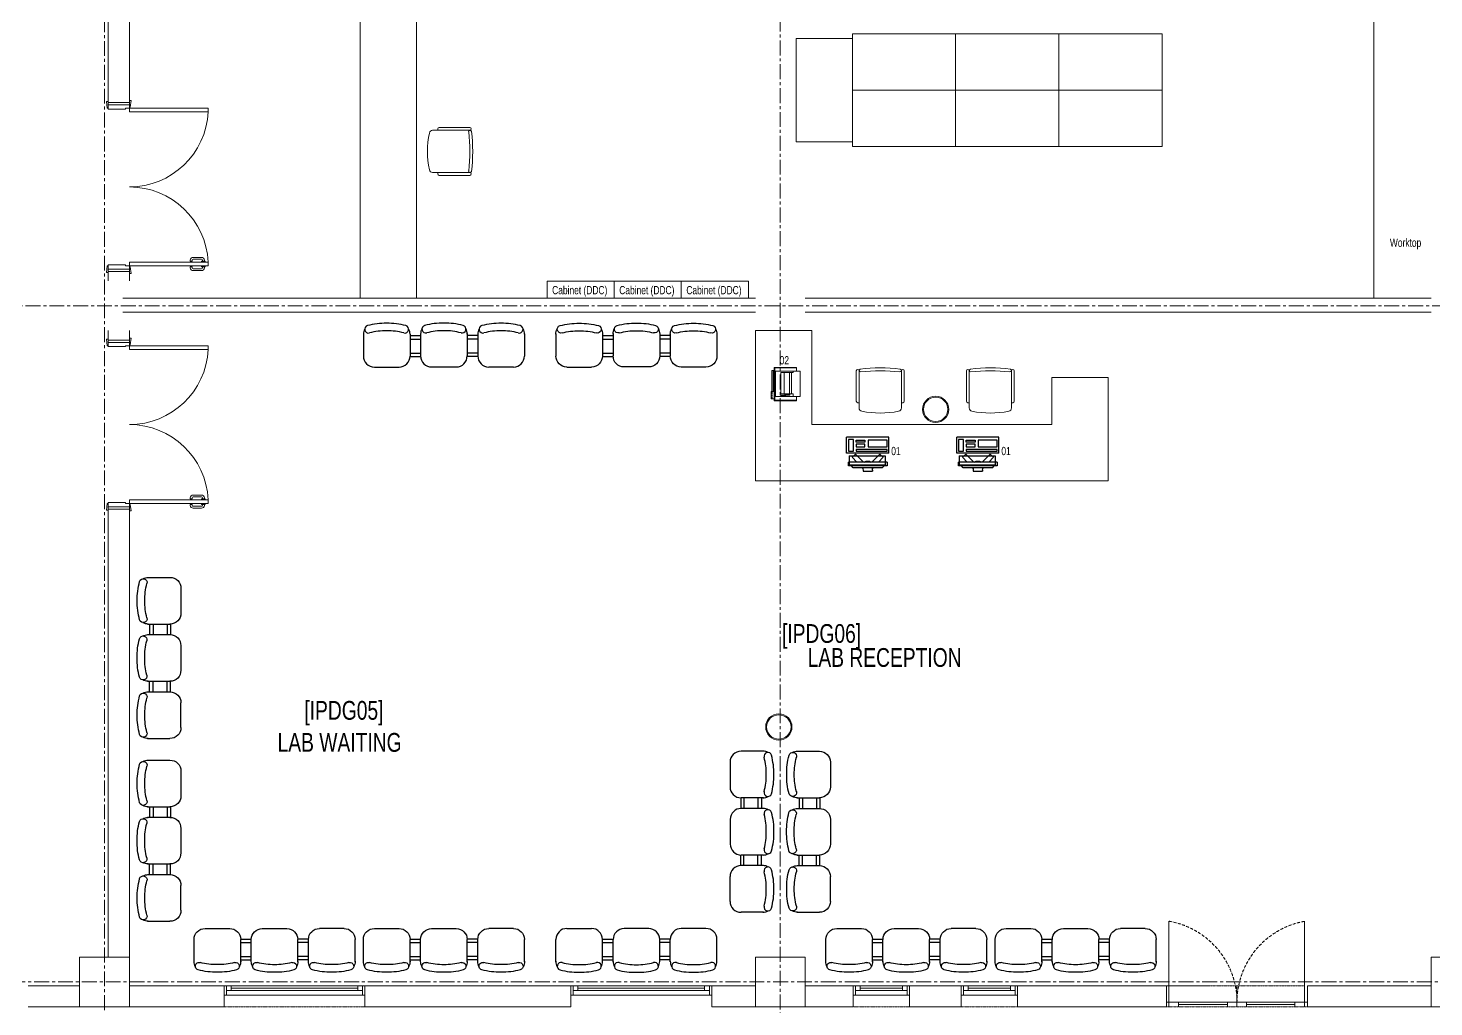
# Model space of a CAD drawing. Header units: millimetres. Extents: x 26027 to 581921, y 7230 to 233891.
# Drawn here: x 538135 to 553113, y 127680 to 138102 of the extents above; entities that cross this region are included whole.
import ezdxf

# ---------------------------------------------------------------- set-up
doc = ezdxf.new("R2010")
doc.units = ezdxf.units.MM
doc.header["$LTSCALE"] = 5
for name, pattern in [('CENTER', [50.8, 31.75, -6.35, 6.35, -6.35]), ('HIDDEN', [9.525, 6.35, -3.175]), ('HIDDEN2', [0.1875, 0.125, -0.0625])]:
    doc.linetypes.add(name, pattern=pattern)
for name, color, linetype, lineweight in [('72_EGR_BASE_TEXT', 7, 'Continuous', 5), ('Aluminum', 7, 'Continuous', 5), ('Medical Equipment and Furniture', 163, 'Continuous', 0), ('Proj', 7, 'HIDDEN2', 5), ('Structure', 20, 'Continuous', 5), ('Walls', 32, 'Continuous', 5)]:
    doc.layers.add(name, color=color, linetype=linetype, lineweight=lineweight)
doc.layers.add('axes', color=9, linetype='Continuous')
doc.layers.add('GE-ARCHITECTURAL_ELEMENTS', color=8, linetype='Continuous')
doc.layers.add('Wooden Joinery', color=7, linetype='Continuous', lineweight=5, true_color=0xffdcd1)
doc.styles.add('X3G_ENTITY_257CFD', font='swisscl.ttf', dxfattribs={"height": 200})
doc.styles.add('X3G_ENTITY_2587EA', font='swisscl.ttf', dxfattribs={"height": 200})

# ---------------------------------------------------------------- blocks, each defined once
blk = doc.blocks.new('GF21016-P')
at = {"color": 0, "extrusion": (-1.24384e-09, -1.20261e-09, -1)}
for p, q in [((-0.017, 0.018), (-0.017, 0.343)), ((-0.002, 0.358), (0.013, 0.358)), ((0.013, 0.018), (0.013, 0.414)), ((0.463, 0.018), (0.463, 0.414)), ((0.478, 0.358), (0.463, 0.358)), ((0.493, 0.018), (0.493, 0.343)), ((0.478, 0.003), (0.478, 0.003))]:
    blk.add_line(p, q, dxfattribs=at)
for centre, radius, start, end in [((-0.238, -0.536), 1.004, 78.7568, 101.2432), ((0.002, 0.343), 0.015, 0, 90), ((-0.048, 0.414), 0.035, 0, 80.6557), ((-0.428, 0.414), 0.035, 99.3443, 180), ((-0.478, 0.343), 0.015, 90, 180), ((0.002, 0.018), 0.015, 270, 0), ((0.002, 0.018), 0.015, 180, 270), ((-0.028, 0.015), 0.015, 284.3864, 95.5209), ((-0.238, 1.873), 1.886, 263.5119, 276.4881), ((-0.238, 1.893), 1.875, 263.6341, 276.3659), ((-0.447, 0.015), 0.015, 84.4791, 255.6136), ((-0.478, 0.018), 0.015, 270, 0), ((-0.478, 0.018), 0.015, 180, 270)]:
    blk.add_arc(centre, radius, start, end, dxfattribs=at)
blk = doc.blocks.new('ITPPLT2C-P')
at = {"color": 0}
for p, q in [((0, 0), (0, -0.226)), ((0.025, 0), (0, 0)), ((0.014, 0), (0.014, -0.226)), ((0.025, 0), (0.014, 0)), ((0.023, 0.032), (0.262, 0.032)), ((0.03, 0.026), (0.023, 0.032)), ((0.023, 0), (0.023, 0.032)), ((0.025, -0.226), (0.025, 0)), ((0.03, -0.318), (0.03, 0.026)), ((0.03, 0.026), (0.262, 0.026)), ((0.262, -0.01), (0.262, 0.032)), ((0.04, -0.277), (0.04, -0.01)), ((0.3, -0.01), (0.04, -0.01)), ((0.094, -0.251), (0.094, -0.022)), ((0.094, -0.022), (0.227, -0.022)), ((0.132, -0.251), (0.132, -0.022)), ((0.189, -0.251), (0.189, -0.022)), ((0.208, -0.251), (0.208, -0.022)), ((0.227, -0.022), (0.227, -0.01)), ((0.3, -0.277), (0.3, -0.01)), ((-0.009, -0.226), (0.027, -0.226)), ((-0.009, -0.226), (0.024, -0.226)), ((-0.009, -0.302), (-0.009, -0.226)), ((-0.009, -0.302), (-0.009, -0.226)), ((0, -0.226), (0.025, -0.226)), ((0.002, -0.249), (0.002, -0.233)), ((0.002, -0.233), (0.004, -0.233)), ((0.004, -0.249), (0.002, -0.249)), ((0.002, -0.272), (0.002, -0.256)), ((0.002, -0.256), (0.004, -0.256)), ((0.004, -0.272), (0.002, -0.272)), ((0.002, -0.295), (0.002, -0.279)), ((0.002, -0.279), (0.004, -0.279)), ((0.004, -0.295), (0.002, -0.295)), ((0.004, -0.233), (0.004, -0.249)), ((0.004, -0.256), (0.004, -0.272)), ((0.004, -0.279), (0.004, -0.295)), ((0.014, -0.226), (0.025, -0.226)), ((0.024, -0.226), (0.024, -0.302)), ((0.027, -0.226), (0.027, -0.302)), ((0.3, -0.277), (0.04, -0.277)), ((0.227, -0.251), (0.094, -0.251)), ((0.095, -0.27), (0.095, -0.264)), ((0.095, -0.264), (0.139, -0.264)), ((0.146, -0.27), (0.095, -0.27)), ((0.139, -0.258), (0.19, -0.258)), ((0.139, -0.264), (0.139, -0.258)), ((0.19, -0.264), (0.146, -0.264)), ((0.146, -0.264), (0.146, -0.27)), ((0.19, -0.258), (0.19, -0.264)), ((0.227, -0.277), (0.227, -0.251)), ((0.262, -0.277), (0.262, -0.325)), ((0.027, -0.302), (-0.009, -0.302)), ((0.024, -0.302), (-0.009, -0.302)), ((0.023, -0.325), (0.023, -0.302)), ((0.03, -0.318), (0.023, -0.325)), ((0.023, -0.325), (0.262, -0.325)), ((0.03, -0.318), (0.262, -0.318))]:
    blk.add_line(p, q, dxfattribs=at)
blk = doc.blocks.new('ITCWLS1-P')
at = {"layer": 'GE-ARCHITECTURAL_ELEMENTS'}
for p, q in [((-0.17, 0.45), (-0.17, 0)), ((-0.17, 0.45), (0, 0.45)), ((0, 0.45), (0, 0)), ((-0.325, 0.38, 0), (-0.305, 0.4, 0)), ((-0.325, 0.38, 0), (-0.325, 0.07, 0)), ((-0.265, 0.43, 0), (-0.305, 0.43, 0)), ((-0.305, 0.43, 0), (-0.305, 0.02, 0)), ((-0.197, 0.409), (-0.295, 0.409)), ((-0.295, 0.026), (-0.295, 0.409)), ((-0.265, 0.43, 0), (-0.265, 0.02, 0)), ((-0.197, 0.026), (-0.197, 0.409)), ((-0.15, 0.43), (-0.129, 0.43)), ((-0.129, 0.43), (-0.129, 0.409)), ((-0.35, 0.275), (-0.36, 0.275)), ((-0.36, 0.175), (-0.36, 0.275)), ((-0.35, 0.175), (-0.36, 0.175)), ((-0.325, 0.07, 0), (-0.305, 0.05, 0)), ((-0.305, 0.02, 0), (-0.265, 0.02, 0)), ((-0.197, 0.026), (-0.295, 0.026)), ((-0.17, 0), (0, 0))]:
    blk.add_line(p, q, dxfattribs=at)
at = {"layer": 'GE-ARCHITECTURAL_ELEMENTS', "extrusion": (2.48281e-10, 3.18408e-10, -1)}
for p, q in [((-0.265, 0.34), (-0.214, 0.39)), ((-0.265, 0.269), (-0.179, 0.355)), ((-0.179, 0.355), (-0.214, 0.39))]:
    blk.add_line(p, q, dxfattribs=at)
at = {"layer": 'GE-ARCHITECTURAL_ELEMENTS', "extrusion": (2.48281e-10, -3.18408e-10, -1)}
for p, q in [((-0.265, 0.181), (-0.179, 0.095)), ((-0.265, 0.11), (-0.214, 0.06)), ((-0.179, 0.095), (-0.214, 0.06))]:
    blk.add_line(p, q, dxfattribs=at)
at = {"layer": 'GE-ARCHITECTURAL_ELEMENTS'}
for points in [[(-0.129, 0.409), (-0.129, 0.1), (-0.15, 0.1), (-0.15, 0.43)], [(-0.15, 0.1), (-0.15, 0.1), (-0.15, 0.1), (-0.15, 0.1), (-0.15, 0.1), (-0.15, 0.1), (-0.15, 0.1), (-0.15, 0.1), (-0.15, 0.1)], [(-0.15, 0.1), (-0.15, 0.1), (-0.15, 0.1), (-0.15, 0.1), (-0.15, 0.1), (-0.15, 0.1), (-0.15, 0.1), (-0.15, 0.1), (-0.15, 0.1), (-0.15, 0.1), (-0.15, 0.1), (-0.15, 0.1), (-0.15, 0.1), (-0.15, 0.1), (-0.15, 0.1), (-0.15, 0.1), (-0.15, 0.1), (-0.15, 0.1)], [(-0.15, 0.1), (-0.15, 0.1), (-0.15, 0.1), (-0.15, 0.1), (-0.15, 0.1), (-0.15, 0.1), (-0.15, 0.1), (-0.15, 0.1), (-0.15, 0.1), (-0.15, 0.1)], [(-0.15, 0.1), (-0.15, 0.1), (-0.15, 0.1), (-0.15, 0.1), (-0.15, 0.1), (-0.15, 0.1), (-0.15, 0.1)], [(-0.15, 0.1), (-0.15, 0.1), (-0.15, 0.1), (-0.15, 0.1), (-0.15, 0.1), (-0.15, 0.1), (-0.15, 0.1), (-0.15, 0.1), (-0.15, 0.1), (-0.15, 0.1)], [(-0.15, 0.1), (-0.15, 0.1), (-0.15, 0.1), (-0.15, 0.1), (-0.15, 0.1), (-0.15, 0.1), (-0.15, 0.1), (-0.15, 0.1), (-0.15, 0.1), (-0.15, 0.1), (-0.15, 0.1), (-0.15, 0.1), (-0.15, 0.1), (-0.15, 0.1), (-0.15, 0.1)], [(-0.15, 0.1), (-0.15, 0.1), (-0.15, 0.1), (-0.15, 0.1), (-0.15, 0.1), (-0.15, 0.1), (-0.15, 0.1), (-0.15, 0.1), (-0.15, 0.1), (-0.15, 0.1)], [(-0.15, 0.1), (-0.15, 0.1), (-0.15, 0.1), (-0.15, 0.1), (-0.15, 0.1), (-0.15, 0.1), (-0.15, 0.1), (-0.15, 0.1), (-0.15, 0.1), (-0.15, 0.1)], [(-0.15, 0.1), (-0.15, 0.1), (-0.15, 0.1), (-0.15, 0.1), (-0.15, 0.1), (-0.15, 0.1), (-0.15, 0.1), (-0.15, 0.1), (-0.15, 0.1), (-0.15, 0.1), (-0.15, 0.1), (-0.15, 0.1), (-0.15, 0.1), (-0.15, 0.1), (-0.15, 0.1), (-0.15, 0.1), (-0.15, 0.1), (-0.15, 0.1), (-0.15, 0.1), (-0.15, 0.1), (-0.15, 0.1), (-0.15, 0.1), (-0.15, 0.1), (-0.15, 0.1), (-0.15, 0.1), (-0.15, 0.1), (-0.15, 0.1), (-0.15, 0.1), (-0.15, 0.1), (-0.15, 0.1), (-0.15, 0.1), (-0.15, 0.1), (-0.15, 0.1), (-0.15, 0.1), (-0.15, 0.1), (-0.15, 0.1), (-0.15, 0.1), (-0.15, 0.1), (-0.15, 0.1), (-0.15, 0.1), (-0.15, 0.1), (-0.15, 0.1), (-0.15, 0.1), (-0.15, 0.1), (-0.15, 0.1), (-0.15, 0.1), (-0.15, 0.1), (-0.15, 0.1), (-0.15, 0.1), (-0.15, 0.1), (-0.15, 0.1), (-0.15, 0.1), (-0.15, 0.1), (-0.15, 0.1)], [(-0.15, 0.1), (-0.15, 0.1), (-0.15, 0.1), (-0.15, 0.1), (-0.15, 0.1), (-0.15, 0.1), (-0.15, 0.1), (-0.15, 0.1), (-0.15, 0.1), (-0.15, 0.1), (-0.15, 0.1), (-0.15, 0.1), (-0.15, 0.1), (-0.15, 0.1), (-0.15, 0.1), (-0.15, 0.1), (-0.15, 0.1), (-0.15, 0.1), (-0.15, 0.1), (-0.15, 0.1), (-0.15, 0.1), (-0.15, 0.1), (-0.15, 0.1), (-0.15, 0.1), (-0.15, 0.1), (-0.15, 0.1), (-0.15, 0.1), (-0.15, 0.1), (-0.15, 0.1), (-0.15, 0.1), (-0.15, 0.1), (-0.15, 0.1), (-0.15, 0.1), (-0.15, 0.1), (-0.15, 0.1), (-0.15, 0.1), (-0.15, 0.1), (-0.15, 0.1), (-0.15, 0.1), (-0.15, 0.1), (-0.15, 0.1), (-0.15, 0.1), (-0.15, 0.1), (-0.15, 0.1), (-0.15, 0.1), (-0.15, 0.1), (-0.15, 0.1), (-0.15, 0.1), (-0.15, 0.1), (-0.15, 0.1), (-0.15, 0.1), (-0.15, 0.1), (-0.15, 0.1), (-0.15, 0.1), (-0.15, 0.1), (-0.15, 0.1), (-0.15, 0.1), (-0.15, 0.1), (-0.15, 0.1), (-0.15, 0.1), (-0.15, 0.1), (-0.15, 0.1), (-0.15, 0.1), (-0.15, 0.1), (-0.15, 0.1), (-0.15, 0.1), (-0.15, 0.1), (-0.15, 0.1), (-0.15, 0.1), (-0.15, 0.1), (-0.15, 0.1), (-0.15, 0.1), (-0.15, 0.1), (-0.15, 0.1), (-0.15, 0.1), (-0.15, 0.1), (-0.15, 0.1), (-0.15, 0.1), (-0.15, 0.1), (-0.15, 0.1), (-0.15, 0.1), (-0.15, 0.1), (-0.15, 0.1), (-0.15, 0.1), (-0.15, 0.1), (-0.15, 0.1), (-0.15, 0.1), (-0.15, 0.1), (-0.15, 0.1)], [(-0.15, 0.1), (-0.15, 0.1), (-0.15, 0.1), (-0.15, 0.1), (-0.15, 0.1), (-0.15, 0.1), (-0.15, 0.1), (-0.15, 0.1), (-0.15, 0.1), (-0.15, 0.1), (-0.15, 0.1), (-0.15, 0.1)], [(-0.15, 0.1), (-0.15, 0.1), (-0.15, 0.1), (-0.15, 0.1), (-0.15, 0.1), (-0.15, 0.1), (-0.15, 0.1)], [(-0.15, 0.1), (-0.15, 0.1), (-0.15, 0.1), (-0.15, 0.1), (-0.15, 0.1), (-0.15, 0.1), (-0.15, 0.1), (-0.15, 0.1), (-0.15, 0.1), (-0.15, 0.1), (-0.15, 0.1), (-0.15, 0.1), (-0.15, 0.1), (-0.15, 0.1), (-0.15, 0.1), (-0.15, 0.1), (-0.15, 0.1)], [(-0.15, 0.1), (-0.15, 0.1), (-0.15, 0.1), (-0.15, 0.1), (-0.15, 0.1), (-0.15, 0.1), (-0.15, 0.1), (-0.15, 0.1), (-0.15, 0.1), (-0.15, 0.1), (-0.15, 0.1), (-0.15, 0.1), (-0.15, 0.1), (-0.15, 0.1), (-0.15, 0.1), (-0.15, 0.1), (-0.15, 0.1), (-0.15, 0.1), (-0.15, 0.1), (-0.15, 0.1), (-0.15, 0.1), (-0.15, 0.1), (-0.15, 0.1), (-0.15, 0.1), (-0.15, 0.1), (-0.15, 0.1), (-0.15, 0.1), (-0.15, 0.1), (-0.15, 0.1), (-0.15, 0.1), (-0.15, 0.1), (-0.15, 0.1), (-0.15, 0.1), (-0.15, 0.1), (-0.15, 0.1), (-0.15, 0.1), (-0.15, 0.1), (-0.15, 0.1), (-0.15, 0.1), (-0.15, 0.1), (-0.15, 0.1), (-0.15, 0.1), (-0.15, 0.1), (-0.15, 0.1), (-0.15, 0.1), (-0.15, 0.1), (-0.15, 0.1), (-0.15, 0.1), (-0.15, 0.1), (-0.15, 0.1), (-0.15, 0.1), (-0.15, 0.1), (-0.15, 0.1), (-0.15, 0.1), (-0.15, 0.1), (-0.15, 0.1), (-0.15, 0.1), (-0.15, 0.1), (-0.15, 0.1), (-0.15, 0.1), (-0.15, 0.1), (-0.15, 0.1), (-0.15, 0.1), (-0.15, 0.1), (-0.15, 0.1), (-0.15, 0.1), (-0.15, 0.1), (-0.15, 0.1), (-0.15, 0.1), (-0.15, 0.1), (-0.15, 0.1), (-0.15, 0.1), (-0.15, 0.1), (-0.15, 0.1), (-0.15, 0.1), (-0.15, 0.1), (-0.15, 0.1), (-0.15, 0.1), (-0.15, 0.1), (-0.15, 0.1), (-0.15, 0.1), (-0.15, 0.1), (-0.15, 0.1), (-0.15, 0.1), (-0.15, 0.1), (-0.15, 0.1), (-0.15, 0.1), (-0.15, 0.1), (-0.15, 0.1), (-0.15, 0.1), (-0.15, 0.1), (-0.15, 0.1), (-0.15, 0.1), (-0.15, 0.1), (-0.15, 0.1), (-0.15, 0.1), (-0.15, 0.1), (-0.15, 0.1), (-0.15, 0.1), (-0.15, 0.1), (-0.15, 0.1), (-0.15, 0.1), (-0.15, 0.1), (-0.15, 0.1), (-0.15, 0.1), (-0.15, 0.1), (-0.15, 0.1), (-0.15, 0.1), (-0.15, 0.1), (-0.15, 0.1), (-0.15, 0.1)], [(-0.15, 0.1), (-0.15, 0.1), (-0.15, 0.1), (-0.15, 0.1), (-0.15, 0.1), (-0.15, 0.1), (-0.15, 0.1), (-0.15, 0.1)]]:
    blk.add_lwpolyline(points, dxfattribs=at)
for points in [[(-0.102, 0.43), (-0.03, 0.43), (-0.03, 0.229), (-0.102, 0.229)], [(-0.102, 0.195), (-0.075, 0.195), (-0.075, 0.1), (-0.102, 0.1)], [(-0.03, 0.195), (-0.051, 0.195), (-0.051, 0.1), (-0.03, 0.1)], [(-0.15, 0.1), (-0.15, 0.1), (-0.15, 0.1), (-0.15, 0.1), (-0.15, 0.1), (-0.15, 0.1), (-0.15, 0.1), (-0.15, 0.1), (-0.15, 0.1), (-0.15, 0.1), (-0.15, 0.1), (-0.15, 0.1), (-0.15, 0.1), (-0.15, 0.1), (-0.15, 0.1), (-0.15, 0.1), (-0.15, 0.1), (-0.15, 0.1), (-0.15, 0.1), (-0.15, 0.1), (-0.15, 0.1), (-0.15, 0.1), (-0.15, 0.1), (-0.15, 0.1), (-0.15, 0.1), (-0.15, 0.1), (-0.15, 0.1), (-0.15, 0.1), (-0.15, 0.1), (-0.15, 0.1), (-0.15, 0.1), (-0.15, 0.1), (-0.15, 0.1), (-0.15, 0.1), (-0.15, 0.1), (-0.15, 0.1), (-0.15, 0.1), (-0.15, 0.1), (-0.15, 0.1), (-0.15, 0.1), (-0.15, 0.1), (-0.15, 0.1), (-0.15, 0.1), (-0.15, 0.1), (-0.15, 0.1), (-0.15, 0.1), (-0.15, 0.1), (-0.15, 0.1), (-0.15, 0.1), (-0.15, 0.1), (-0.15, 0.1), (-0.15, 0.1), (-0.15, 0.1), (-0.15, 0.1), (-0.15, 0.1), (-0.15, 0.1), (-0.15, 0.1), (-0.15, 0.1), (-0.15, 0.1), (-0.15, 0.1), (-0.15, 0.1), (-0.15, 0.1), (-0.15, 0.1), (-0.15, 0.1), (-0.15, 0.1), (-0.15, 0.1), (-0.15, 0.1), (-0.15, 0.1), (-0.15, 0.1), (-0.15, 0.1), (-0.15, 0.1), (-0.15, 0.1), (-0.15, 0.1), (-0.15, 0.1), (-0.15, 0.1), (-0.15, 0.1), (-0.15, 0.1), (-0.15, 0.1), (-0.15, 0.1), (-0.15, 0.1), (-0.15, 0.1), (-0.15, 0.1), (-0.15, 0.1), (-0.15, 0.1), (-0.15, 0.1), (-0.15, 0.1), (-0.15, 0.1), (-0.15, 0.1), (-0.15, 0.1), (-0.15, 0.1), (-0.15, 0.1), (-0.15, 0.1), (-0.15, 0.1), (-0.15, 0.1), (-0.15, 0.1), (-0.15, 0.1), (-0.15, 0.1), (-0.15, 0.1), (-0.15, 0.1), (-0.15, 0.1), (-0.15, 0.1), (-0.15, 0.1), (-0.15, 0.1), (-0.15, 0.1), (-0.15, 0.1), (-0.15, 0.1), (-0.15, 0.1), (-0.15, 0.1), (-0.15, 0.1), (-0.15, 0.1), (-0.15, 0.1), (-0.15, 0.1), (-0.15, 0.1), (-0.15, 0.1), (-0.15, 0.1), (-0.15, 0.1), (-0.15, 0.1), (-0.15, 0.1), (-0.15, 0.1), (-0.15, 0.1), (-0.15, 0.1), (-0.15, 0.1), (-0.15, 0.1), (-0.15, 0.1), (-0.15, 0.1), (-0.15, 0.1), (-0.15, 0.1), (-0.15, 0.1), (-0.15, 0.1), (-0.15, 0.1), (-0.15, 0.1), (-0.15, 0.1), (-0.15, 0.1), (-0.15, 0.1), (-0.15, 0.1), (-0.15, 0.1), (-0.15, 0.1), (-0.15, 0.1), (-0.15, 0.1), (-0.15, 0.1), (-0.15, 0.1), (-0.15, 0.1), (-0.15, 0.1), (-0.15, 0.1), (-0.15, 0.1), (-0.15, 0.1), (-0.15, 0.1), (-0.15, 0.1), (-0.15, 0.1), (-0.15, 0.1), (-0.15, 0.1), (-0.15, 0.1), (-0.15, 0.1), (-0.15, 0.1), (-0.15, 0.1), (-0.15, 0.1), (-0.15, 0.1), (-0.15, 0.1), (-0.15, 0.1), (-0.15, 0.1), (-0.15, 0.1), (-0.15, 0.1), (-0.15, 0.1), (-0.15, 0.1), (-0.15, 0.1), (-0.15, 0.1), (-0.15, 0.1), (-0.15, 0.1), (-0.15, 0.1), (-0.15, 0.1), (-0.15, 0.1), (-0.15, 0.1), (-0.15, 0.1), (-0.15, 0.1), (-0.15, 0.1), (-0.15, 0.1), (-0.15, 0.1), (-0.15, 0.1), (-0.15, 0.1), (-0.15, 0.1), (-0.15, 0.1), (-0.15, 0.1), (-0.15, 0.1), (-0.15, 0.1), (-0.15, 0.1), (-0.15, 0.1), (-0.15, 0.1), (-0.15, 0.1), (-0.15, 0.1), (-0.15, 0.1), (-0.15, 0.1), (-0.15, 0.1), (-0.15, 0.1), (-0.15, 0.1), (-0.15, 0.1), (-0.15, 0.1), (-0.15, 0.1), (-0.15, 0.1), (-0.15, 0.1), (-0.15, 0.1), (-0.15, 0.1), (-0.15, 0.1), (-0.15, 0.1), (-0.15, 0.1), (-0.15, 0.1), (-0.15, 0.1), (-0.15, 0.1), (-0.15, 0.1), (-0.15, 0.1), (-0.15, 0.1), (-0.15, 0.1), (-0.15, 0.1), (-0.15, 0.1), (-0.15, 0.1), (-0.15, 0.1), (-0.15, 0.1), (-0.15, 0.1), (-0.15, 0.1), (-0.15, 0.1), (-0.15, 0.1), (-0.15, 0.1), (-0.15, 0.1), (-0.15, 0.1), (-0.15, 0.1), (-0.15, 0.1), (-0.15, 0.1), (-0.15, 0.1), (-0.15, 0.1), (-0.15, 0.1), (-0.15, 0.1), (-0.15, 0.1), (-0.15, 0.1), (-0.15, 0.1), (-0.15, 0.1), (-0.15, 0.1), (-0.15, 0.1), (-0.15, 0.1), (-0.15, 0.1), (-0.15, 0.1), (-0.15, 0.1), (-0.15, 0.1), (-0.15, 0.1), (-0.15, 0.1), (-0.15, 0.1), (-0.15, 0.1), (-0.15, 0.1), (-0.15, 0.1), (-0.15, 0.1), (-0.15, 0.1), (-0.15, 0.1), (-0.15, 0.1), (-0.15, 0.1), (-0.15, 0.1), (-0.15, 0.1), (-0.15, 0.1), (-0.15, 0.1), (-0.15, 0.1), (-0.15, 0.1), (-0.15, 0.1), (-0.15, 0.1), (-0.15, 0.1), (-0.15, 0.1), (-0.15, 0.1), (-0.15, 0.1), (-0.15, 0.1), (-0.15, 0.1), (-0.15, 0.1), (-0.15, 0.1), (-0.15, 0.1), (-0.15, 0.1), (-0.15, 0.1), (-0.15, 0.1), (-0.15, 0.1), (-0.15, 0.1), (-0.15, 0.1), (-0.15, 0.1), (-0.15, 0.1)], [(-0.15, 0.1), (-0.15, 0.1), (-0.15, 0.1), (-0.15, 0.1), (-0.15, 0.1), (-0.15, 0.1), (-0.15, 0.1), (-0.15, 0.1), (-0.15, 0.1), (-0.15, 0.1), (-0.15, 0.1), (-0.15, 0.1), (-0.15, 0.1), (-0.15, 0.1), (-0.15, 0.1), (-0.15, 0.1), (-0.15, 0.1), (-0.15, 0.1), (-0.15, 0.1), (-0.15, 0.1), (-0.15, 0.1), (-0.15, 0.1), (-0.15, 0.1), (-0.15, 0.1), (-0.15, 0.1), (-0.15, 0.1), (-0.15, 0.1), (-0.15, 0.1), (-0.15, 0.1), (-0.15, 0.1), (-0.15, 0.1), (-0.15, 0.1), (-0.15, 0.1), (-0.15, 0.1), (-0.15, 0.1), (-0.15, 0.1), (-0.15, 0.1), (-0.15, 0.1), (-0.15, 0.1), (-0.15, 0.1), (-0.15, 0.1), (-0.15, 0.1), (-0.15, 0.1), (-0.15, 0.1), (-0.15, 0.1), (-0.15, 0.1), (-0.15, 0.1), (-0.15, 0.1), (-0.15, 0.1), (-0.15, 0.1), (-0.15, 0.1), (-0.15, 0.1), (-0.15, 0.1), (-0.15, 0.1), (-0.15, 0.1), (-0.15, 0.1), (-0.15, 0.1), (-0.15, 0.1), (-0.15, 0.1), (-0.15, 0.1), (-0.15, 0.1), (-0.15, 0.1), (-0.15, 0.1), (-0.15, 0.1), (-0.15, 0.1), (-0.15, 0.1), (-0.15, 0.1), (-0.15, 0.1), (-0.15, 0.1), (-0.15, 0.1), (-0.15, 0.1), (-0.15, 0.1), (-0.15, 0.1), (-0.15, 0.1), (-0.15, 0.1), (-0.15, 0.1), (-0.15, 0.1), (-0.15, 0.1), (-0.15, 0.1), (-0.15, 0.1), (-0.15, 0.1), (-0.15, 0.1), (-0.15, 0.1), (-0.15, 0.1), (-0.15, 0.1), (-0.15, 0.1), (-0.15, 0.1), (-0.15, 0.1), (-0.15, 0.1), (-0.15, 0.1), (-0.15, 0.1), (-0.15, 0.1), (-0.15, 0.1), (-0.15, 0.1), (-0.15, 0.1), (-0.15, 0.1), (-0.15, 0.1), (-0.15, 0.1), (-0.15, 0.1), (-0.15, 0.1), (-0.15, 0.1), (-0.15, 0.1), (-0.15, 0.1), (-0.15, 0.1), (-0.15, 0.1), (-0.15, 0.1), (-0.15, 0.1), (-0.15, 0.1), (-0.15, 0.1), (-0.15, 0.1), (-0.15, 0.1), (-0.15, 0.1), (-0.15, 0.1), (-0.15, 0.1), (-0.15, 0.1), (-0.15, 0.1), (-0.15, 0.1), (-0.15, 0.1), (-0.15, 0.1), (-0.15, 0.1), (-0.15, 0.1), (-0.15, 0.1), (-0.15, 0.1), (-0.15, 0.1), (-0.15, 0.1), (-0.15, 0.1), (-0.15, 0.1), (-0.15, 0.1), (-0.15, 0.1), (-0.15, 0.1), (-0.15, 0.1), (-0.15, 0.1), (-0.15, 0.1), (-0.15, 0.1), (-0.15, 0.1), (-0.15, 0.1), (-0.15, 0.1), (-0.15, 0.1), (-0.15, 0.1), (-0.15, 0.1), (-0.15, 0.1), (-0.15, 0.1), (-0.15, 0.1), (-0.15, 0.1), (-0.15, 0.1), (-0.15, 0.1), (-0.15, 0.1), (-0.15, 0.1), (-0.15, 0.1), (-0.15, 0.1), (-0.15, 0.1), (-0.15, 0.1), (-0.15, 0.1), (-0.15, 0.1), (-0.15, 0.1), (-0.15, 0.1), (-0.15, 0.1), (-0.15, 0.1), (-0.15, 0.1), (-0.15, 0.1), (-0.15, 0.1), (-0.15, 0.1), (-0.15, 0.1), (-0.15, 0.1), (-0.15, 0.1), (-0.15, 0.1), (-0.15, 0.1), (-0.15, 0.1), (-0.15, 0.1), (-0.15, 0.1), (-0.15, 0.1), (-0.15, 0.1), (-0.15, 0.1), (-0.15, 0.1), (-0.15, 0.1), (-0.15, 0.1), (-0.15, 0.1), (-0.15, 0.1), (-0.15, 0.1), (-0.15, 0.1), (-0.15, 0.1), (-0.15, 0.1), (-0.15, 0.1), (-0.15, 0.1), (-0.15, 0.1), (-0.15, 0.1), (-0.15, 0.1), (-0.15, 0.1), (-0.15, 0.1), (-0.15, 0.1), (-0.15, 0.1), (-0.15, 0.1), (-0.15, 0.1), (-0.15, 0.1), (-0.15, 0.1), (-0.15, 0.1), (-0.15, 0.1), (-0.15, 0.1), (-0.15, 0.1), (-0.15, 0.1), (-0.15, 0.1), (-0.15, 0.1), (-0.15, 0.1), (-0.15, 0.1), (-0.15, 0.1), (-0.15, 0.1), (-0.15, 0.1), (-0.15, 0.1), (-0.15, 0.1), (-0.15, 0.1), (-0.15, 0.1), (-0.15, 0.1), (-0.15, 0.1), (-0.15, 0.1)], [(-0.15, 0.1), (-0.15, 0.1), (-0.15, 0.1), (-0.15, 0.1), (-0.15, 0.1), (-0.15, 0.1), (-0.15, 0.1), (-0.15, 0.1), (-0.15, 0.1), (-0.15, 0.1), (-0.15, 0.1), (-0.15, 0.1), (-0.15, 0.1), (-0.15, 0.1), (-0.15, 0.1), (-0.15, 0.1), (-0.15, 0.1), (-0.15, 0.1), (-0.15, 0.1), (-0.15, 0.1), (-0.15, 0.1), (-0.15, 0.1), (-0.15, 0.1), (-0.15, 0.1), (-0.15, 0.1), (-0.15, 0.1), (-0.15, 0.1), (-0.15, 0.1), (-0.15, 0.1), (-0.15, 0.1), (-0.15, 0.1), (-0.15, 0.1), (-0.15, 0.1), (-0.15, 0.1), (-0.15, 0.1), (-0.15, 0.1), (-0.15, 0.1), (-0.15, 0.1), (-0.15, 0.1), (-0.15, 0.1), (-0.15, 0.1), (-0.15, 0.1), (-0.15, 0.1), (-0.15, 0.1), (-0.15, 0.1), (-0.15, 0.1), (-0.15, 0.1), (-0.15, 0.1), (-0.15, 0.1), (-0.15, 0.1), (-0.15, 0.1), (-0.15, 0.1), (-0.15, 0.1), (-0.15, 0.1), (-0.15, 0.1), (-0.15, 0.1), (-0.15, 0.1), (-0.15, 0.1), (-0.15, 0.1), (-0.15, 0.1), (-0.15, 0.1), (-0.15, 0.1), (-0.15, 0.1), (-0.15, 0.1), (-0.15, 0.1), (-0.15, 0.1), (-0.15, 0.1), (-0.15, 0.1), (-0.15, 0.1), (-0.15, 0.1), (-0.15, 0.1), (-0.15, 0.1), (-0.15, 0.1), (-0.15, 0.1), (-0.15, 0.1), (-0.15, 0.1), (-0.15, 0.1), (-0.15, 0.1), (-0.15, 0.1), (-0.15, 0.1), (-0.15, 0.1), (-0.15, 0.1), (-0.15, 0.1), (-0.15, 0.1), (-0.15, 0.1), (-0.15, 0.1), (-0.15, 0.1), (-0.15, 0.1), (-0.15, 0.1), (-0.15, 0.1), (-0.15, 0.1), (-0.15, 0.1), (-0.15, 0.1), (-0.15, 0.1), (-0.15, 0.1), (-0.15, 0.1), (-0.15, 0.1), (-0.15, 0.1), (-0.15, 0.1), (-0.15, 0.1), (-0.15, 0.1), (-0.15, 0.1), (-0.15, 0.1), (-0.15, 0.1), (-0.15, 0.1), (-0.15, 0.1), (-0.15, 0.1), (-0.15, 0.1), (-0.15, 0.1), (-0.15, 0.1), (-0.15, 0.1), (-0.15, 0.1), (-0.15, 0.1), (-0.15, 0.1), (-0.15, 0.1), (-0.15, 0.1), (-0.15, 0.1), (-0.15, 0.1), (-0.15, 0.1), (-0.15, 0.1), (-0.15, 0.1), (-0.15, 0.1), (-0.15, 0.1), (-0.15, 0.1), (-0.15, 0.1), (-0.15, 0.1), (-0.15, 0.1), (-0.15, 0.1), (-0.15, 0.1), (-0.15, 0.1), (-0.15, 0.1), (-0.15, 0.1), (-0.15, 0.1), (-0.15, 0.1), (-0.15, 0.1), (-0.15, 0.1), (-0.15, 0.1), (-0.15, 0.1), (-0.15, 0.1), (-0.15, 0.1), (-0.15, 0.1), (-0.15, 0.1), (-0.15, 0.1), (-0.15, 0.1), (-0.15, 0.1), (-0.15, 0.1), (-0.15, 0.1), (-0.15, 0.1), (-0.15, 0.1), (-0.15, 0.1), (-0.15, 0.1), (-0.15, 0.1), (-0.15, 0.1), (-0.15, 0.1), (-0.15, 0.1), (-0.15, 0.1), (-0.15, 0.1), (-0.15, 0.1), (-0.15, 0.1), (-0.15, 0.1), (-0.15, 0.1), (-0.15, 0.1), (-0.15, 0.1), (-0.15, 0.1), (-0.15, 0.1), (-0.15, 0.1), (-0.15, 0.1), (-0.15, 0.1), (-0.15, 0.1), (-0.15, 0.1), (-0.15, 0.1), (-0.15, 0.1), (-0.15, 0.1), (-0.15, 0.1), (-0.15, 0.1), (-0.15, 0.1), (-0.15, 0.1), (-0.15, 0.1), (-0.15, 0.1), (-0.15, 0.1), (-0.15, 0.1), (-0.15, 0.1), (-0.15, 0.1), (-0.15, 0.1), (-0.15, 0.1), (-0.15, 0.1), (-0.15, 0.1), (-0.15, 0.1), (-0.15, 0.1), (-0.15, 0.1), (-0.15, 0.1), (-0.15, 0.1), (-0.15, 0.1), (-0.15, 0.1), (-0.15, 0.1), (-0.15, 0.1), (-0.15, 0.1), (-0.15, 0.1), (-0.15, 0.1), (-0.15, 0.1), (-0.15, 0.1), (-0.15, 0.1), (-0.15, 0.1), (-0.15, 0.1), (-0.15, 0.1), (-0.15, 0.1), (-0.15, 0.1), (-0.15, 0.1), (-0.15, 0.1), (-0.15, 0.1), (-0.15, 0.1), (-0.15, 0.1), (-0.15, 0.1), (-0.15, 0.1), (-0.15, 0.1), (-0.15, 0.1), (-0.15, 0.1), (-0.15, 0.1), (-0.15, 0.1)], [(-0.15, 0.073), (-0.024, 0.073), (-0.024, 0.018), (-0.15, 0.018)]]:
    blk.add_lwpolyline(points, close=True, dxfattribs=at)
for centre, radius, start, end in [((-0.35, 0.325), 0.05, 270, 300.3093), ((-0.35, 0.125), 0.05, 59.6907, 90), ((-0.309, 0.225), 0.0556, 321.9431, 38.0569)]:
    blk.add_arc(centre, radius, start, end, dxfattribs=at)
blk = doc.blocks.new('WM00001-P')
blk.add_circle((0, 0), 0.14)
at = {"color": 8}
blk.add_circle((0, 0), 0.13, dxfattribs=at)
blk = doc.blocks.new('3seater')
at = {"layer": 'GE-ARCHITECTURAL_ELEMENTS'}
for p, q in [((-958973, -382950, 0), (-958973, -383188, 0)), ((-958476, -382950, 0), (-958476, -383188, 0)), ((-958476, -382950, 0), (-958476, -383166, 0)), ((-958476, -382971, 0), (-958364, -382971, 0)), ((-958364, -382948, 0), (-958364, -383187, 0)), ((-957867, -382948, 0), (-957867, -383165, 0)), ((-957867, -382948, 0), (-957867, -383187, 0)), ((-957754, -382971, 0), (-957867, -382971, 0)), ((-957754, -382950, 0), (-957754, -383188, 0)), ((-957754, -382950, 0), (-957754, -383166, 0)), ((-957257, -382950, 0), (-957257, -383188, 0)), ((-958476, -383008, 0), (-958364, -383008, 0)), ((-957754, -383008, 0), (-957867, -383008, 0)), ((-958476, -383157, 0), (-958364, -383157, 0)), ((-958476, -383192, 0), (-958364, -383192, 0)), ((-957754, -383157, 0), (-957867, -383157, 0)), ((-957754, -383192, 0), (-957867, -383192, 0)), ((-958856, -383305, 0), (-958593, -383305, 0)), ((-958246, -383304, 0), (-957984, -383304, 0)), ((-957374, -383305, 0), (-957637, -383305, 0))]:
    blk.add_line(p, q, dxfattribs=at)
for centre, radius, start, end in [((-958744, -383526, 0), 687, 88.3753, 105.639), ((-958705, -383526, 0), 687, 74.361, 91.6247), ((-958135, -383525, 0), 687, 88.3753, 105.639), ((-958096, -383525, 0), 687, 74.361, 91.6247), ((-957525, -383526, 0), 687, 88.3753, 105.639), ((-957486, -383526, 0), 687, 74.361, 91.6247), ((-958856, -382955, 0), 117, 151.0301, 180), ((-958919, -382903, 0), 40.5, 105.639, 285.639), ((-958744, -383526, 0), 606, 88.1581, 105.639), ((-958705, -383526, 0), 606, 74.361, 91.8419), ((-958531, -382903, 0), 40.5, 254.361, 74.361), ((-958593, -382955, 0), 117, 0, 28.9699), ((-958246, -382954, 0), 117, 151.0301, 180), ((-958309, -382902, 0), 40.5, 105.639, 285.639), ((-958135, -383525, 0), 606, 88.1581, 105.639), ((-958096, -383525, 0), 606, 74.361, 91.8419), ((-957921, -382902, 0), 40.5, 254.361, 74.361), ((-957984, -382954, 0), 117, 0, 28.9699), ((-957637, -382955, 0), 117, 151.0301, 180), ((-957700, -382903, 0), 40.5, 105.639, 285.639), ((-957525, -383526, 0), 606, 88.1581, 105.639), ((-957486, -383526, 0), 606, 74.361, 91.8419), ((-957312, -382903, 0), 40.5, 254.361, 74.361), ((-957374, -382955, 0), 117, 0, 28.9699), ((-958856, -383188, 0), 117, 180, 270), ((-958593, -383188, 0), 117, 270, 0), ((-958246, -383187, 0), 117, 180, 270), ((-957984, -383187, 0), 117, 270, 0), ((-957637, -383188, 0), 117, 180, 270), ((-957374, -383188, 0), 117, 270, 0)]:
    blk.add_arc(centre, radius, start, end, dxfattribs=at)

msp = doc.modelspace()

# ---------------------------------------------------------------- linework, layer by layer
at = {"layer": 'Aluminum'}
for p, q in [((550290.3, 127730.3), (550290.3, 128592.3)), ((551732.8, 127730.3), (551732.8, 128591)), ((540223.3, 127905.3), (541723.3, 127905.3)), ((540223.3, 127805.3), (541723.3, 127805.3)), ((540248.3, 127805.3), (540248.3, 127905.3)), ((540248.3, 127855.3), (541698.3, 127855.3)), ((540298.3, 127855.3), (540298.3, 127905.3)), ((541648.3, 127880.3), (540298.3, 127880.3)), ((541648.3, 127855.3), (541648.3, 127905.3)), ((541698.3, 127805.3), (541698.3, 127905.3)), ((545418.4, 127905.3, 0), (543918.4, 127905.3, 0)), ((545418.4, 127805.3, 0), (543918.4, 127805.3, 0)), ((543943.4, 127805.3, 0), (543943.4, 127905.3, 0)), ((545393.4, 127855.3, 0), (543943.4, 127855.3, 0)), ((543993.4, 127855.3, 0), (543993.4, 127905.3, 0)), ((543993.4, 127880.3, 0), (545343.4, 127880.3, 0)), ((545343.4, 127855.3, 0), (545343.4, 127905.3, 0)), ((545393.4, 127805.3, 0), (545393.4, 127905.3, 0)), ((546925.3, 127905.3), (547525.3, 127905.3)), ((546925.3, 127805.3), (547525.3, 127805.3)), ((546950.3, 127805.3), (546950.3, 127905.3)), ((546950.3, 127855.3), (547500.3, 127855.3)), ((547000.3, 127855.3), (547000.3, 127905.3)), ((547450.3, 127880.3), (547000.3, 127880.3)), ((547450.3, 127855.3), (547450.3, 127905.3)), ((547500.3, 127805.3), (547500.3, 127905.3)), ((548675.3, 127905.3), (548075.3, 127905.3)), ((548675.3, 127805.3), (548075.3, 127805.3)), ((548100.3, 127805.3), (548100.3, 127905.3)), ((548650.3, 127855.3), (548100.3, 127855.3)), ((548150.3, 127855.3), (548150.3, 127905.3)), ((548150.3, 127880.3), (548600.3, 127880.3)), ((548600.3, 127855.3), (548600.3, 127905.3)), ((548650.3, 127805.3), (548650.3, 127905.3)), ((550265.3, 127730.3), (551765.3, 127730.3)), ((550290.3, 127680.3), (550290.3, 127730.3)), ((550390.3, 127680.3), (550390.3, 127730.3)), ((550915.3, 127705.3), (550390.3, 127705.3)), ((550915.3, 127680.3), (550915.3, 127730.3)), ((551015.3, 127680.3), (551015.3, 127730.3)), ((551115.3, 127680.3), (551115.3, 127730.3)), ((551115.3, 127705.3), (551632.8, 127705.3)), ((551632.8, 127680.3), (551632.8, 127730.3)), ((551732.8, 127680.3), (551732.8, 127730.3))]:
    msp.add_line(p, q, dxfattribs=at)
at = {"layer": 'Aluminum', "linetype": 'HIDDEN'}
for centre, start, end in [((550140.3, 127730.3), 0, 80.12911), ((551890.3, 127730.3), 100.37403, 180)]:
    msp.add_arc(centre, 875, start, end, dxfattribs=at)
at = {"layer": 'axes', "linetype": 'CENTER', "lineweight": 0}
for p, q in [((538948.8, 120279.6, 0), (538948.8, 205820.3, 0)), ((546148.8, 120285.6, 0), (546148.8, 146390.3, 0)), ((580937.8, 135145.3, 2.4), (448568.3, 135145.3, 2.4)), ((581030.5, 127945.3, 2.4), (449113.3, 127945.3, 2.4))]:
    msp.add_line(p, q, dxfattribs=at)
at = {"layer": 'Medical Equipment and Furniture'}
for p, q in [((541674.5, 135227, 0), (541674.5, 139827, 0)), ((542274.5, 135227, 0), (542274.5, 139227, 0)), ((552473.8, 135227, 0), (552473.8, 139227, 0)), ((541674.5, 135227, 0), (542274.5, 135227, 0)), ((545883.8, 133280.3, 0), (545883.8, 134880.3, 0)), ((546483.8, 134880.3, 0), (545883.8, 134880.3, 0)), ((546483.8, 133880.3, 0), (546483.8, 134880.3, 0)), ((549043.1, 133880.3, 0), (549043.1, 134380.3, 0)), ((549043.1, 134380.3, 0), (549643.1, 134380.3, 0)), ((549643.1, 133280.3, 0), (549643.1, 134380.3, 0)), ((546483.8, 133880.3, 0), (549043.1, 133880.3, 0)), ((545883.8, 133280.3, 0), (549643.1, 133280.3, 0))]:
    msp.add_line(p, q, dxfattribs=at)
at = {"layer": 'Medical Equipment and Furniture', "elevation": 0}
for points in [[(546917.7, 137989.5), (546317.7, 137989.5), (546317.7, 136889.5), (546917.7, 136889.5)], [(546917.7, 138039.5), (546917.7, 137439.5), (548017.7, 137439.5), (548017.7, 138039.5)], [(549117.7, 138039.5), (549117.7, 137439.5), (548017.7, 137439.5), (548017.7, 138039.5)], [(549117.7, 138039.5), (549117.7, 137439.5), (550217.7, 137439.5), (550217.7, 138039.5)], [(546917.7, 136839.5), (546917.7, 137439.5), (548017.7, 137439.5), (548017.7, 136839.5)], [(549117.7, 136839.5), (549117.7, 137439.5), (548017.7, 137439.5), (548017.7, 136839.5)], [(549117.7, 136839.5), (549117.7, 137439.5), (550217.7, 137439.5), (550217.7, 136839.5)]]:
    msp.add_lwpolyline(points, close=True, dxfattribs=at)
for points in [[(544378.8, 135407), (543663.8, 135407), (543663.8, 135227), (544378.8, 135227), (544378.8, 135407)], [(545093.8, 135407), (544378.8, 135407), (544378.8, 135227), (545093.8, 135227), (545093.8, 135407)], [(545808.8, 135407), (545093.8, 135407), (545093.8, 135227), (545808.8, 135227), (545808.8, 135407)]]:
    msp.add_lwpolyline(points, dxfattribs=at)
at = {"layer": 'Proj'}
for p, q in [((550265.3, 127905.3), (551732.8, 127905.3)), ((541723.3, 127680.3), (540223.3, 127680.3)), ((547525.3, 127680.3), (546925.3, 127680.3)), ((548075.3, 127680.3), (548675.3, 127680.3)), ((551765.3, 127680.3), (550265.3, 127680.3, 0))]:
    msp.add_line(p, q, dxfattribs=at)
at = {"layer": 'Structure', "elevation": 0}
for points in [[(538683.8, 128210.3), (539213.8, 128210.3), (539213.8, 127680.3), (538683.8, 127680.3)], [(545883.8, 128210.3), (546413.8, 128210.3), (546413.8, 127680.3), (545883.8, 127680.3)], [(553083.8, 128210.3), (553613.8, 128210.3), (553613.8, 127680.3), (553083.8, 127680.3)]]:
    msp.add_lwpolyline(points, close=True, dxfattribs=at)
at = {"layer": 'Walls'}
for p, q in [((538988.8, 142080.3, 0), (538988.8, 137310.3, 0)), ((539213.8, 142080.3, 0), (539213.8, 137310.3, 0)), ((538988.8, 137310.3, 0), (539213.8, 137310.3, 0)), ((538988.8, 135410.3, 0), (538988.8, 135510.3, 0)), ((538988.8, 135510.3, 0), (539213.8, 135510.3, 0)), ((539213.8, 135410.3, 0), (539213.8, 135510.3, 0)), ((545883.8, 135227, 0), (539143.8, 135227, 0)), ((545883.8, 135077, 0), (539143.8, 135077, 0)), ((538988.8, 134880.3, 0), (538988.8, 134780.3, 0)), ((539213.8, 134880.3, 0), (539213.8, 134780.3, 0)), ((538988.8, 134780.3, 0), (539213.8, 134780.3, 0)), ((538988.8, 132980.3, 0), (538988.8, 128210.3, 0)), ((538988.8, 132980.3, 0), (539213.8, 132980.3, 0)), ((539213.8, 132980.3, 0), (539213.8, 128210.3, 0)), ((538683.8, 127905.3, 0), (538134.9, 127905.3, 0)), ((540223.3, 127905.3), (539213.8, 127905.3, 0)), ((540223.3, 127680.3), (540223.3, 127905.3)), ((541723.3, 127905.3), (543918.4, 127905.3)), ((541723.3, 127905.3), (541723.3, 127680.3)), ((543918.4, 127905.3, 0), (543918.4, 127680.3, 0)), ((545883.8, 127905.3, 0), (545418.4, 127905.3, 0)), ((545418.4, 127905.3, 0), (545418.4, 127680.3, 0)), ((546925.3, 127905.3), (546413.8, 127905.3, 0)), ((546925.3, 127905.3), (546925.3, 127680.3)), ((548075.3, 127905.3), (547525.3, 127905.3)), ((547525.3, 127905.3), (547525.3, 127680.3)), ((548075.3, 127905.3), (548075.3, 127680.3)), ((550688.4, 127905.3, 0), (548675.3, 127905.3)), ((548675.3, 127905.3), (548675.3, 127680.3)), ((550265.3, 127905.3), (550265.3, 127680.3)), ((551015.3, 127905.3), (551015.3, 127680.3)), ((553083.8, 127905.3, 0), (551765.3, 127905.3)), ((551765.3, 127905.3), (551765.3, 127680.3)), ((538683.8, 127680.3, 0), (538134.9, 127680.3, 0)), ((540223.3, 127680.3), (539213.8, 127680.3, 0)), ((541723.3, 127680.3), (543918.4, 127680.3)), ((545418.4, 127680.3, 0), (546013.8, 127680.3, 0)), ((546013.8, 127680.3, 0), (545418.4, 127680.3, 0)), ((546925.3, 127680.3), (546413.8, 127680.3, 0)), ((548075.3, 127680.3), (547525.3, 127680.3)), ((550265.3, 127680.3), (548675.3, 127680.3)), ((553083.8, 127680.3, 0), (551765.3, 127680.3))]:
    msp.add_line(p, q, dxfattribs=at)
for points in [[(553083.8, 135227, 0), (546413.8, 135227, 0)], [(553083.8, 135077, 0), (546413.8, 135077, 0)]]:
    msp.add_polyline3d(points, dxfattribs=at)
at = {"layer": 'Wooden Joinery'}
for p, q in [((538988.8, 137320.3, 0), (538988.8, 137250.3, 0)), ((538988.8, 137285.3, 0), (538988.8, 137310.3, 0)), ((539213.8, 137285.3, 0), (538988.8, 137285.3, 0)), ((538988.8, 137240.3, 0), (538988.8, 137285.3, 0)), ((538988.8, 137285.3, 0), (539213.8, 137285.3, 0)), ((539173.8, 137240.3, 0), (538988.8, 137240.3, 0)), ((539213.8, 137250.3, 0), (539173.8, 137250.3, 0)), ((539173.8, 137250.3, 0), (539173.8, 137240.3, 0)), ((539213.8, 137330.3, 0), (539213.8, 137260.3, 0)), ((539213.8, 137310.3, 0), (539213.8, 137285.3, 0)), ((539213.8, 137285.3, 0), (539213.8, 137250.3, 0)), ((539862.8, 135620.3, 0), (539862.8, 135630.3, 0)), ((539882.8, 135620.3, 0), (539862.8, 135620.3, 0)), ((539862.8, 135560.3, 0), (539862.8, 135550.3, 0)), ((539882.8, 135560.3, 0), (539862.8, 135560.3, 0)), ((539882.8, 135620.3, 0), (539882.8, 135630.3, 0)), ((539882.8, 135560.3, 0), (539882.8, 135550.3, 0)), ((539982.8, 135660.3, 0), (539892.8, 135660.3, 0)), ((539982.8, 135640.3, 0), (539892.8, 135640.3, 0)), ((540022.8, 135620.3, 0), (539982.8, 135620.3, 0)), ((539982.8, 135610.3, 0), (539982.8, 135620.3, 0)), ((539982.8, 135570.3, 0), (539982.8, 135560.3, 0)), ((540022.8, 135560.3, 0), (539982.8, 135560.3, 0)), ((539992.8, 135620.3, 0), (539992.8, 135630.3, 0)), ((539992.8, 135560.3, 0), (539992.8, 135550.3, 0)), ((540012.8, 135620.3, 0), (540012.8, 135630.3, 0)), ((540012.8, 135560.3, 0), (540012.8, 135550.3, 0)), ((540022.8, 135610.3, 0), (540022.8, 135620.3, 0)), ((540022.8, 135570.3, 0), (540022.8, 135560.3, 0)), ((539982.8, 135540.3, 0), (539892.8, 135540.3, 0)), ((539982.8, 135520.3, 0), (539892.8, 135520.3, 0)), ((538988.8, 134790.3, 0), (538988.8, 134720.3, 0)), ((538988.8, 134755.3, 0), (538988.8, 134780.3, 0)), ((539213.8, 134755.3, 0), (538988.8, 134755.3, 0)), ((538988.8, 134710.3, 0), (538988.8, 134755.3, 0)), ((538988.8, 134755.3, 0), (539213.8, 134755.3, 0)), ((539173.8, 134710.3, 0), (538988.8, 134710.3, 0)), ((539213.8, 134720.3, 0), (539173.8, 134720.3, 0)), ((539173.8, 134720.3, 0), (539173.8, 134710.3, 0)), ((539213.8, 134800.3, 0), (539213.8, 134730.3, 0)), ((539213.8, 134780.3, 0), (539213.8, 134755.3, 0)), ((539213.8, 134755.3, 0), (539213.8, 134720.3, 0)), ((539862.8, 133090.3, 0), (539862.8, 133100.3, 0)), ((539882.8, 133090.3, 0), (539862.8, 133090.3, 0)), ((539862.8, 133030.3, 0), (539862.8, 133020.3, 0)), ((539882.8, 133030.3, 0), (539862.8, 133030.3, 0)), ((539882.8, 133090.3, 0), (539882.8, 133100.3, 0)), ((539882.8, 133030.3, 0), (539882.8, 133020.3, 0)), ((539982.8, 133130.3, 0), (539892.8, 133130.3, 0)), ((539982.8, 133110.3, 0), (539892.8, 133110.3, 0)), ((539982.8, 133010.3, 0), (539892.8, 133010.3, 0)), ((540022.8, 133090.3, 0), (539982.8, 133090.3, 0)), ((539982.8, 133080.3, 0), (539982.8, 133090.3, 0)), ((539982.8, 133040.3, 0), (539982.8, 133030.3, 0)), ((540022.8, 133030.3, 0), (539982.8, 133030.3, 0)), ((539992.8, 133090.3, 0), (539992.8, 133100.3, 0)), ((539992.8, 133030.3, 0), (539992.8, 133020.3, 0)), ((540012.8, 133090.3, 0), (540012.8, 133100.3, 0)), ((540012.8, 133030.3, 0), (540012.8, 133020.3, 0)), ((540022.8, 133080.3, 0), (540022.8, 133090.3, 0)), ((540022.8, 133040.3, 0), (540022.8, 133030.3, 0)), ((539982.8, 132990.3, 0), (539892.8, 132990.3, 0))]:
    msp.add_line(p, q, dxfattribs=at)
at = {"layer": 'Wooden Joinery', "elevation": 0}
for points in [[(538988.8, 137250.3), (538978.8, 137250.3), (538968.8, 137320.3), (538988.8, 137320.3)], [(539213.8, 137260.3), (539223.8, 137260.3), (539233.8, 137330.3), (539213.8, 137330.3)], [(539213.8, 137210.3), (540052.8, 137210.3), (540052.8, 137250.3), (539213.8, 137250.3)], [(538988.8, 135570.3), (538978.8, 135570.3), (538968.8, 135500.3), (538988.8, 135500.3)], [(539213.8, 135610.3), (540052.8, 135610.3), (540052.8, 135570.3), (539213.8, 135570.3)], [(539213.8, 135560.3), (539223.8, 135560.3), (539233.8, 135490.3), (539213.8, 135490.3)], [(538988.8, 134720.3), (538978.8, 134720.3), (538968.8, 134790.3), (538988.8, 134790.3)], [(539213.8, 134730.3), (539223.8, 134730.3), (539233.8, 134800.3), (539213.8, 134800.3)], [(539213.8, 134680.3), (540052.8, 134680.3), (540052.8, 134720.3), (539213.8, 134720.3)], [(538988.8, 133040.3), (538978.8, 133040.3), (538968.8, 132970.3), (538988.8, 132970.3)], [(539213.8, 133080.3), (540052.8, 133080.3), (540052.8, 133040.3), (539213.8, 133040.3)], [(539213.8, 133030.3), (539223.8, 133030.3), (539233.8, 132960.3), (539213.8, 132960.3)]]:
    msp.add_lwpolyline(points, close=True, dxfattribs=at)
for points in [[(539213.8, 137310.3), (538988.8, 137310.3), (538988.8, 137285.3), (539213.8, 137285.3), (539213.8, 137310.3)], [(539213.8, 135535.3), (539213.8, 135570.3), (539173.8, 135570.3), (539173.8, 135580.3), (538988.8, 135580.3), (538988.8, 135535.3), (539213.8, 135535.3)], [(539213.8, 135535.3), (538988.8, 135535.3), (538988.8, 135510.3), (539213.8, 135510.3), (539213.8, 135535.3)], [(539213.8, 134780.3), (538988.8, 134780.3), (538988.8, 134755.3), (539213.8, 134755.3), (539213.8, 134780.3)], [(539213.8, 133005.3), (539213.8, 133040.3), (539173.8, 133040.3), (539173.8, 133050.3), (538988.8, 133050.3), (538988.8, 133005.3), (539213.8, 133005.3)], [(539213.8, 133005.3), (538988.8, 133005.3), (538988.8, 132980.3), (539213.8, 132980.3), (539213.8, 133005.3)]]:
    msp.add_lwpolyline(points, dxfattribs=at)
at = {"layer": 'Wooden Joinery'}
for centre, radius, start, end in [((539213.8, 137250.3, 0), 840, 270, 357.2706), ((539213.8, 135570.3, 0), 840, 2.7294, 90), ((539892.8, 135630.3, 0), 30, 90, 180), ((539892.8, 135630.3, 0), 10, 90, 180), ((539982.8, 135630.3, 0), 30, 0, 90), ((539982.8, 135630.3, 0), 10, 0, 90), ((539892.8, 135550.3, 0), 30, 180, 270), ((539892.8, 135550.3, 0), 10, 180, 270), ((539982.8, 135550.3, 0), 10, 270, 0), ((539982.8, 135550.3, 0), 30, 270, 0), ((539213.8, 134720.3, 0), 840, 270, 357.2706), ((539213.8, 133040.3, 0), 840, 2.7294, 90), ((539892.8, 133100.3, 0), 30, 90, 180), ((539892.8, 133020.3, 0), 30, 180, 270), ((539892.8, 133100.3, 0), 10, 90, 180), ((539892.8, 133020.3, 0), 10, 180, 270), ((539982.8, 133100.3, 0), 30, 0, 90), ((539982.8, 133100.3, 0), 10, 0, 90), ((539982.8, 133020.3, 0), 10, 270, 0), ((539982.8, 133020.3, 0), 30, 270, 0)]:
    msp.add_arc(centre, radius, start, end, dxfattribs=at)

# ---------------------------------------------------------------- block references
at = {"layer": 'Medical Equipment and Furniture', "extrusion": (6.8265e-12, 7.77424e-06, -1), "xscale": -1000.000000000002, "yscale": 1000.000000000001, "zscale": 1000.000000000001, "rotation": 270.0014358771854}
msp.add_blockref('GF21016-P', (-542858.7, 136551, 1.1), dxfattribs=at)
at = {"layer": 'Medical Equipment and Furniture'}
msp.add_blockref('3seater', (1500680.2, 517798.1, 0), dxfattribs=at)
at = {"layer": 'Medical Equipment and Furniture', "xscale": -1}
msp.add_blockref('3seater', (-413499, 517798.1, 0), dxfattribs=at)
at = {"layer": 'Medical Equipment and Furniture', "extrusion": (-7.77425e-06, 2.55397e-17, -1), "xscale": -1000, "yscale": 999.9999999999976, "zscale": 1000}
msp.add_blockref('ITPPLT2C-P', (-546059.4, 134457.5, -4.2), dxfattribs=at)
at = {"layer": 'Medical Equipment and Furniture', "extrusion": (-7.77424e-06, 6.8265e-12, -1), "xscale": -1000.000000000002, "yscale": 1000.000000000005, "zscale": 1000.000000000001, "rotation": 180.0014358771854}
for p in [(-547452.1, 134470.9, -4.3), (-548625.3, 134470.9, -4.3)]:
    msp.add_blockref('GF21016-P', p, dxfattribs=at)
at = {"layer": 'Medical Equipment and Furniture', "yscale": 1000, "zscale": 1000}
for name, p, xscale, rotation in [('WM00001-P', (547804.4, 134042.3, 0), 1000, 180), ('ITCWLS1-P', (546856.2, 133745.6, 0), -1000, 270), ('ITCWLS1-P', (548029.4, 133745.6, 0), -1000, 270), ('WM00001-P', (546133.4, 130660.6, 0), 1000, 180)]:
    msp.add_blockref(name, p, dxfattribs=dict(at, xscale=xscale, rotation=rotation))
at = {"layer": 'Medical Equipment and Furniture', "xscale": -1}
for p, rotation in [((156458.6, -826719.6, 0), 90), ((163378.4, -828570.1, 0), 90), ((156458.6, -828665.4, 0), 90), ((1498875.8, -254789.9, 0), 180), ((1500680.2, -254789.9, 0), 180), ((1505607.1, -254789.9, 0), 180), ((1507411.5, -254789.9, 0), 180)]:
    msp.add_blockref('3seater', p, dxfattribs=dict(at, rotation=rotation))
at = {"layer": 'Medical Equipment and Furniture'}
for p, rotation in [((928919.2, -828570.1, 0), 270), ((-413499, -254789.9, 0), 180)]:
    msp.add_blockref('3seater', p, dxfattribs=dict(at, rotation=rotation))

# ---------------------------------------------------------------- texts
at = {"layer": '72_EGR_BASE_TEXT', "char_height": 200, "attachment_point": 2, "style": 'X3G_ENTITY_2587EA'}
for s, insert in [('[IPDG06]', (546588.9, 131755.7)), ('LAB RECEPTION', (547260.8, 131500.4)), ('[IPDG05]', (541499.6, 130937.5)), ('LAB WAITING', (541453.6, 130596.5))]:
    msp.add_mtext(s, dxfattribs=dict(at, insert=insert))
at = {"layer": 'Medical Equipment and Furniture', "attachment_point": 2, "style": 'X3G_ENTITY_257CFD'}
for s, insert, char_height in [('Worktop', (552811.5, 135860.9, 0), 87.47), ('Cabinet (DDC)', (544012.3, 135355.5, 0), 87.473), ('Cabinet (DDC)', (544727.3, 135355.5, 0), 87.473), ('Cabinet (DDC)', (545442.3, 135355.5, 0), 87.473), ('02', (546192.4, 134608.8, 0), 87.47), ('01', (547381.5, 133642.7, 0), 87.47), ('01', (548554.6, 133642.7, 0), 87.47)]:
    msp.add_mtext(s, dxfattribs=dict(at, insert=insert, char_height=char_height))

doc.saveas('drawing.dxf')
